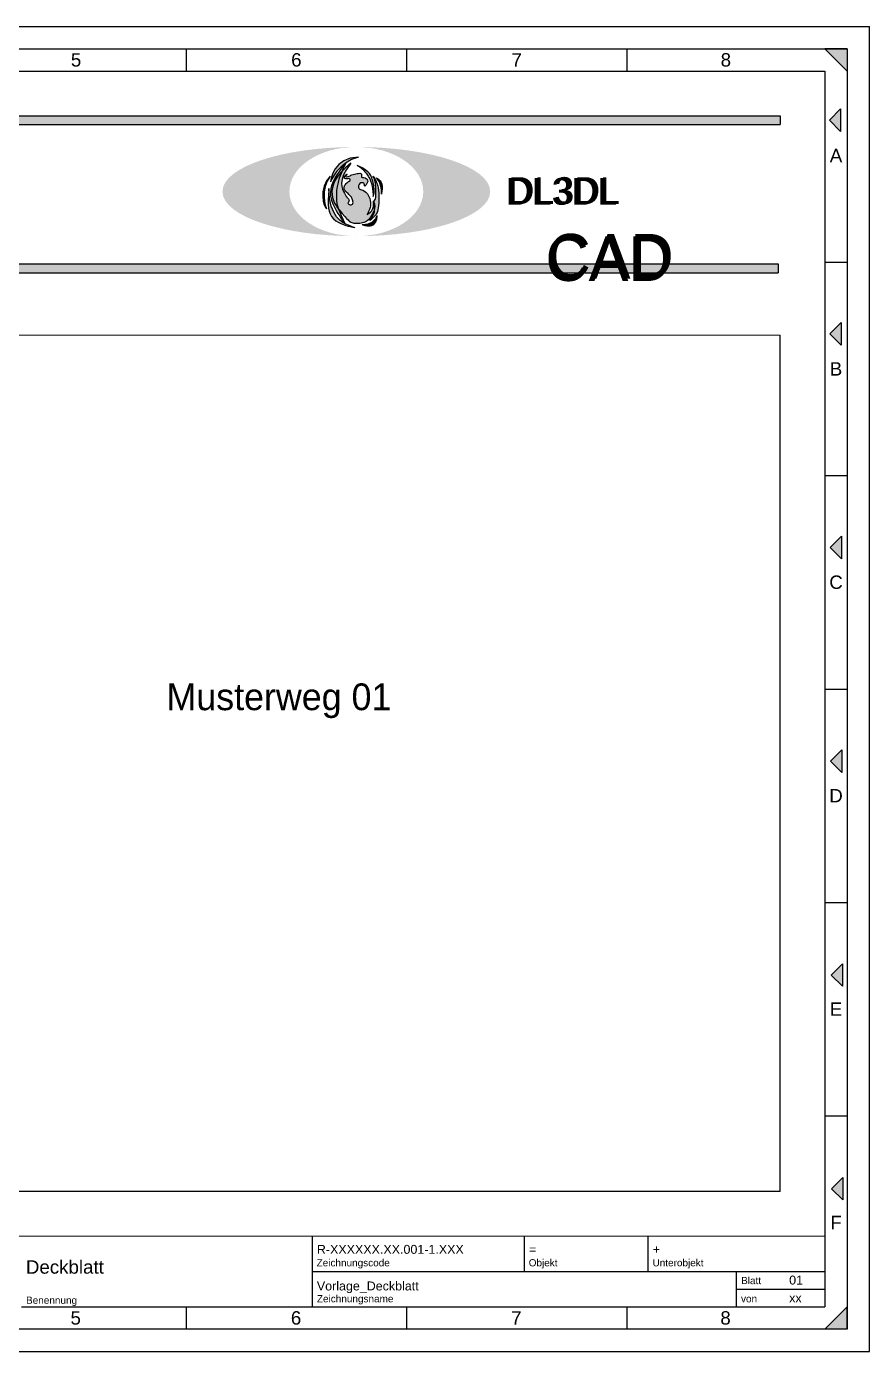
# Model space of a CAD drawing. Header units: millimetres. Extents: x 0 to 420, y 0 to 297.
# Drawn here: x 231.1 to 420, y 0 to 297 of the extents above; entities that cross this region are included whole.
import ezdxf

# ---------------------------------------------------------------- set-up
doc = ezdxf.new("R2010")
doc.units = ezdxf.units.MM
for name, color, linetype, true_color in [('Blatt beschnitten', 2, 'Continuous', 0xffff00), ('Deckblatt Text', 134, 'Continuous', 0x008080), ('Einpassen', 1, 'Continuous', 0xff0000), ('Kopf', 30, 'Continuous', 0xff7f00), ('Logo', 5, 'Continuous', 0x0000ff), ('Logo Text', 1, 'Continuous', 0xff0000), ('Logo_a', 1, 'Continuous', 0xff0000), ('Logo_b', 30, 'Continuous', 0xff7f00), ('Logo_c', 14, 'Continuous', 0x800000), ('pfoenix', 94, 'Continuous', 0x008000), ('PK Text Vorgabe', 1, 'Continuous', 0xff0000), ('Plankopf_elt', 5, 'Continuous', 0x0000ff), ('Rahmen Doppelt', 3, 'Continuous', 0x00ff00), ('Rahmen Raster', 3, 'Continuous', 0x00ff00), ('Rahmen Raster Text', 3, 'Continuous', 0x00ff00), ('Tabelle', 5, 'Continuous', 0x0000ff)]:
    doc.layers.add(name, color=color, linetype=linetype, true_color=true_color)
doc.layers.add('PK Text ausgefuellt', color=94, linetype='Continuous', lineweight=25, true_color=0x008000)
doc.styles.add('textstyle16', font='')
doc.styles.add('textstyle18', font='')
doc.styles.add('textstyle20', font='')
doc.styles.add('textstyle22', font='')
doc.styles.add('textstyle23', font='')
doc.styles.add('textstyle24', font='')
doc.styles.add('textstyle25', font='')
doc.styles.add('textstyle26', font='')
doc.styles.add('textstyle27', font='')
doc.styles.add('textstyle28', font='')
doc.styles.add('textstyle29', font='')
doc.styles.add('textstyle30', font='')
doc.styles.add('textstyle32', font='')
doc.styles.add('textstyle34', font='')
doc.styles.add('textstyle42', font='')
doc.styles.add('textstyle55', font='')
doc.styles.add('textstyle56', font='')
doc.styles.add('textstyle57', font='')
doc.styles.add('textstyle58', font='')
doc.styles.add('textstyle59', font='')
doc.styles.add('textstyle60', font='')
doc.styles.add('textstyle61', font='')
doc.styles.add('textstyle62', font='')
doc.styles.add('textstyle63', font='')
doc.styles.add('textstyle64', font='')
doc.styles.add('textstyle65', font='')
doc.styles.add('textstyle66', font='')
doc.styles.add('textstyle67', font='')
doc.styles.add('textstyle68', font='')
doc.styles.add('textstyle70', font='')
doc.styles.add('textstyle72', font='')
doc.styles.add('textstyle74', font='')
doc.styles.add('textstyle81', font='')
doc.styles.get('textstyle16').set_extended_font_data('Liberation Sans')
doc.styles.get('textstyle18').set_extended_font_data('Liberation Sans')
doc.styles.get('textstyle20').set_extended_font_data('Liberation Sans')
doc.styles.get('textstyle22').set_extended_font_data('Liberation Sans')
doc.styles.get('textstyle23').set_extended_font_data('Liberation Sans')
doc.styles.get('textstyle24').set_extended_font_data('Liberation Sans')
doc.styles.get('textstyle25').set_extended_font_data('Liberation Sans')
doc.styles.get('textstyle26').set_extended_font_data('Liberation Sans')
doc.styles.get('textstyle27').set_extended_font_data('Liberation Sans')
doc.styles.get('textstyle28').set_extended_font_data('Liberation Sans')
doc.styles.get('textstyle29').set_extended_font_data('Liberation Sans')
doc.styles.get('textstyle30').set_extended_font_data('Liberation Sans')
doc.styles.get('textstyle32').set_extended_font_data('Liberation Sans')
doc.styles.get('textstyle34').set_extended_font_data('Liberation Sans')
doc.styles.get('textstyle42').set_extended_font_data('Liberation Sans')
doc.styles.get('textstyle55').set_extended_font_data('Liberation Sans')
doc.styles.get('textstyle56').set_extended_font_data('Liberation Sans')
doc.styles.get('textstyle57').set_extended_font_data('Liberation Sans')
doc.styles.get('textstyle58').set_extended_font_data('Liberation Sans')
doc.styles.get('textstyle59').set_extended_font_data('Liberation Sans')
doc.styles.get('textstyle60').set_extended_font_data('Liberation Sans')
doc.styles.get('textstyle61').set_extended_font_data('Liberation Sans')
doc.styles.get('textstyle62').set_extended_font_data('Liberation Sans')
doc.styles.get('textstyle63').set_extended_font_data('Liberation Sans')
doc.styles.get('textstyle64').set_extended_font_data('Liberation Sans')
doc.styles.get('textstyle65').set_extended_font_data('Liberation Sans')
doc.styles.get('textstyle66').set_extended_font_data('Liberation Sans')
doc.styles.get('textstyle67').set_extended_font_data('Liberation Sans')
doc.styles.get('textstyle68').set_extended_font_data('URW Chancery L')
doc.styles.get('textstyle70').set_extended_font_data('URW Chancery L')
doc.styles.get('textstyle72').set_extended_font_data('URW Chancery L')
doc.styles.get('textstyle74').set_extended_font_data('URW Chancery L')
doc.styles.get('textstyle81').set_extended_font_data('FreeMono')

msp = doc.modelspace()

# ---------------------------------------------------------------- hatches: boundary and pattern name
at = {"layer": 'Einpassen'}
for points in [[(413.53, 278.53), (411, 276), (413.53, 273.47)], [(413.63, 230.63), (411.1, 228.1), (413.63, 225.56)], [(413.73, 182.73), (411.19, 180.2), (413.73, 177.66)], [(413.82, 134.83), (411.29, 132.3), (413.82, 129.76)], [(413.92, 86.93), (411.39, 84.39), (413.92, 81.86)], [(414.02, 39.03), (411.48, 36.49), (414.02, 33.96)]]:
    msp.add_hatch(color=256, dxfattribs=at).paths.add_polyline_path(points)
at = {"layer": 'Kopf'}
for points in [[(400, 277), (400, 275), (35, 275), (35, 277)], [(399.53, 243.82), (399.53, 241.82), (34.53, 241.82), (34.53, 243.82)]]:
    msp.add_hatch(color=256, dxfattribs=at).paths.add_polyline_path(points)
at = {"layer": 'Logo_a'}
h = msp.add_hatch(color=256, dxfattribs=at)
edge = h.paths.add_edge_path()
edge.add_ellipse((305, 260), major_axis=(25, 0), ratio=0.4, start_angle=0, end_angle=360)
edge = h.paths.add_edge_path()
edge.add_ellipse((305, 260), major_axis=(20, 0), ratio=0.5, start_angle=0, end_angle=360)
at = {"layer": 'Logo_b'}
h = msp.add_hatch(color=256, dxfattribs=at)
edge = h.paths.add_edge_path()
edge.add_ellipse((305, 260), major_axis=(20, 0), ratio=0.5, start_angle=0, end_angle=360)
edge = h.paths.add_edge_path()
edge.add_ellipse((305, 260), major_axis=(15, 0), ratio=0.666667, start_angle=0, end_angle=360)
at = {"layer": 'Logo_c'}
h = msp.add_hatch(color=256, dxfattribs=at)
edge = h.paths.add_edge_path()
edge.add_ellipse((305, 260), major_axis=(25, 0), ratio=0.4, start_angle=0, end_angle=360)
edge = h.paths.add_edge_path()
edge.add_ellipse((305, 260), major_axis=(30, 0), ratio=0.333333, start_angle=0, end_angle=360)
at = {"layer": 'pfoenix'}
h = msp.add_hatch(color=256, dxfattribs=at)
edge = h.paths.add_edge_path()
edge.add_spline(control_points=[(305.51, 267.72), (300.91, 266.61), (299.22, 262.21), (299.22, 262.21)], knot_values=[0, 0, 0, 0, 1, 1, 1, 1], degree=3, periodic=0)
edge.add_spline(control_points=[(299.22, 262.21), (299.27, 262.53), (299.89, 267.7), (305.51, 267.72)], knot_values=[0, 0, 0, 0, 1, 1, 1, 1], degree=3, periodic=0)
h = msp.add_hatch(color=256, dxfattribs=at)
edge = h.paths.add_edge_path()
edge.add_spline(control_points=[(302.91, 258.68), (303.61, 258.24), (303.12, 257.43), (303.12, 257.43), (303.12, 257.43), (303.29, 257.01), (304.38, 257), (304.21, 258.01), (304, 258.68), (303.11, 259.58), (302.39, 260.18), (302.13, 260.99), (302.66, 261.83), (303.53, 262.39), (303.68, 262.62), (303.55, 262.91), (303.06, 262.9), (302.62, 262.78), (302.25, 262.98), (302.34, 263.59), (302.91, 263.88), (302.92, 263.9), (302.92, 263.88), (302.77, 263.62), (302.52, 263.43), (302.73, 263.25), (303.39, 263.43), (304.17, 263.85), (305.57, 264.14), (306.08, 264.09), (306.15, 263.95), (306.22, 263.5), (306.05, 263.13), (306.73, 263.2), (307.21, 262.99), (307.6, 262.59), (307.52, 261.93), (307.06, 261.34), (306.87, 261.2), (306.87, 261.2), (306.82, 261.54), (306.71, 261.9), (306.3, 261.99), (305.73, 261.89), (305.47, 261.34), (305.5, 260.65), (306.01, 260.44), (307.03, 260.09), (307.52, 259.46)], knot_values=[0, 0, 0, 0, 1, 2, 3, 4, 5, 6, 7, 8, 9, 10, 11, 12, 13, 14, 15, 16, 17, 18, 19, 20, 21, 22, 23, 24, 25, 26, 27, 28, 29, 30, 31, 32, 33, 34, 35, 36, 37, 38, 39, 40, 41, 42, 43, 44, 45, 46, 46, 46, 46], degree=3, periodic=0)
edge.add_spline(control_points=[(307.52, 259.46), (307.98, 258.67), (308.3, 257.53), (308.12, 256.44), (307.73, 255.44), (307.36, 254.84), (307.36, 254.84), (308.55, 255.56), (308.88, 256.77), (308.86, 257.71), (308.75, 257.96), (309.1, 257.35), (309.14, 256.24), (308.92, 255.54), (307.95, 253.76), (306.94, 253.1), (305.81, 252.8), (304.45, 252.78), (303.59, 253.2), (303.59, 253.2), (303.59, 253.2)], knot_values=[0, 0, 0, 0, 1, 2, 3, 4, 5, 6, 7, 8, 9, 10, 11, 12, 13, 14, 15, 16, 17, 18, 18, 18, 18], degree=3, periodic=0)
edge.add_spline(control_points=[(303.59, 253.2), (303.59, 253.2), (303.48, 253.14), (296.8, 260.82), (303.73, 266.36)], knot_values=[0, 0, 0, 0, 1, 2, 2, 2, 2], degree=3, periodic=0)
edge.add_spline(control_points=[(303.73, 266.36), (300.68, 262.41), (302.91, 258.68), (302.91, 258.68), (302.91, 258.68), (302.91, 258.68), (302.91, 258.68)], knot_values=[0, 0, 0, 0, 1, 2, 3, 4, 4, 4, 4], degree=3, periodic=0)
h = msp.add_hatch(color=256, dxfattribs=at)
edge = h.paths.add_edge_path()
edge.add_spline(control_points=[(302.7, 266.48), (299.27, 259.8), (302.47, 252.84), (302.45, 252.81), (302.45, 252.81), (297.49, 259.89), (302.7, 266.48), (302.7, 266.48), (302.7, 266.48)], knot_values=[0, 0, 0, 0, 1, 2, 3, 4, 5, 6, 6, 6, 6], degree=3, periodic=0)
h = msp.add_hatch(color=256, dxfattribs=at)
edge = h.paths.add_edge_path()
edge.add_spline(control_points=[(308.55, 261.16), (308.65, 260.6), (308.71, 260.16), (308.76, 259.46), (308.78, 258.93), (308.77, 258.93), (308.77, 258.93), (309.01, 259.66), (309.01, 260.53), (308.83, 262.07), (308.34, 263.48), (307.92, 264.18), (306.75, 265.14), (305.19, 265.84), (305.19, 265.84), (305.19, 265.84)], knot_values=[0, 0, 0, 0, 1, 2, 3, 4, 5, 6, 7, 8, 9, 10, 11, 12, 13, 13, 13, 13], degree=3, periodic=0)
edge.add_spline(control_points=[(305.19, 265.84), (306.13, 265.35), (306.66, 264.81), (307.22, 264.1), (307.78, 263.36), (308.31, 262.17), (308.55, 261.16)], knot_values=[0, 0, 0, 0, 1, 2, 3, 4, 4, 4, 4], degree=3, periodic=0)
h = msp.add_hatch(color=256, dxfattribs=at)
edge = h.paths.add_edge_path()
edge.add_spline(control_points=[(299.15, 263.45), (296.38, 260.82), (297.72, 256.4), (298.32, 256.11)], knot_values=[0, 0, 0, 0, 1, 1, 1, 1], degree=3, periodic=0)
edge.add_spline(control_points=[(298.32, 256.11), (298.14, 256.26), (296.8, 260.68), (299.15, 263.45)], knot_values=[0, 0, 0, 0, 1, 1, 1, 1], degree=3, periodic=0)
h = msp.add_hatch(color=256, dxfattribs=at)
edge = h.paths.add_edge_path()
edge.add_spline(control_points=[(310.05, 257.44), (310, 256.56), (309.73, 255.38), (309.36, 254.73), (308.54, 253.96), (308.06, 253.5), (308.06, 253.5), (308.4, 254.09), (308.85, 254.83), (309.12, 255.55), (309.14, 256.24), (308.83, 257.82)], knot_values=[0, 0, 0, 0, 1, 2, 3, 4, 5, 6, 7, 8, 9, 9, 9, 9], degree=3, periodic=0)
edge.add_spline(control_points=[(308.83, 257.82), (309.27, 258.05), (309.36, 258.53), (309.41, 259.99), (309.33, 261.3), (309.29, 262.01), (308.84, 263.42), (308.57, 263.6), (309.36, 262.6), (309.61, 261.91), (309.88, 260.93), (310.01, 259.97), (310.08, 258.66), (310.05, 257.44)], knot_values=[0, 0, 0, 0, 1, 2, 3, 4, 5, 6, 7, 8, 9, 10, 11, 11, 11, 11], degree=3, periodic=0)
h = msp.add_hatch(color=256, dxfattribs=at)
edge = h.paths.add_edge_path()
edge.add_spline(control_points=[(310.66, 259.43), (310.64, 260.35), (310.52, 260.96), (310.38, 261.65), (310.1, 262.2), (309.49, 263.08), (309.49, 263.08), (309.49, 263.08)], knot_values=[0, 0, 0, 0, 1, 2, 3, 4, 5, 5, 5, 5], degree=3, periodic=0)
edge.add_spline(control_points=[(309.49, 263.08), (310.94, 262.36), (310.66, 259.43), (310.66, 259.43), (310.66, 259.43)], knot_values=[0, 0, 0, 0, 1, 2, 2, 2, 2], degree=3, periodic=0)
h = msp.add_hatch(color=256, dxfattribs=at)
edge = h.paths.add_edge_path()
edge.add_spline(control_points=[(298.83, 260.68), (299, 254.14), (304.69, 251.89), (304.69, 251.89), (304.69, 251.89), (298.3, 253.47), (298.88, 260.61), (298.88, 260.61), (298.83, 260.68)], knot_values=[0, 0, 0, 0, 1, 2, 3, 4, 5, 6, 6, 6, 6], degree=3, periodic=0)
h = msp.add_hatch(color=256, dxfattribs=at)
edge = h.paths.add_edge_path()
edge.add_spline(control_points=[(306.5, 252.5), (307.12, 252.25), (308.15, 252.23), (308.72, 252.39), (309.22, 252.95), (309.54, 253.74), (309.58, 254.32), (309.64, 254.59), (309.64, 254.59), (309.64, 254.59), (309.44, 254.06), (309.27, 253.89), (308.86, 253.38), (308.41, 253.07), (307.99, 252.89), (307.34, 252.69), (306.72, 252.65), (306.5, 252.64), (306.27, 252.66), (306.27, 252.64), (306.27, 252.64), (306.4, 252.55), (306.5, 252.5), (306.5, 252.5), (306.5, 252.5)], knot_values=[0, 0, 0, 0, 1, 2, 3, 4, 5, 6, 7, 8, 9, 10, 11, 12, 13, 14, 15, 16, 17, 18, 19, 20, 21, 22, 22, 22, 22], degree=3, periodic=0)
at = {"layer": 'Rahmen Raster Text'}
for points in [[(415, 292), (410, 292), (415, 287)], [(415, 5), (415, 10), (410, 5)], [(415, 5), (415, 10), (410, 5)]]:
    msp.add_hatch(color=256, dxfattribs=at).paths.add_polyline_path(points)

# ---------------------------------------------------------------- linework, layer by layer
at = {"layer": 'Blatt beschnitten'}
for p, q in [((0, 297), (420, 297)), ((420, 0), (420, 297)), ((0, 0), (420, 0))]:
    msp.add_line(p, q, dxfattribs=at)
at = {"layer": 'Einpassen'}
for p, q in [((413.53, 278.53), (411, 276)), ((413.53, 278.53), (413.53, 273.47)), ((411, 276), (413.53, 273.47)), ((413.63, 230.63), (411.1, 228.1)), ((413.63, 230.63), (413.63, 225.56)), ((411.1, 228.1), (413.63, 225.56)), ((413.73, 182.73), (411.19, 180.2)), ((413.73, 182.73), (413.73, 177.66)), ((411.19, 180.2), (413.73, 177.66)), ((413.82, 134.83), (411.29, 132.3)), ((413.82, 134.83), (413.82, 129.76)), ((411.29, 132.3), (413.82, 129.76)), ((413.92, 86.93), (411.39, 84.39)), ((413.92, 86.93), (413.92, 81.86)), ((411.39, 84.39), (413.92, 81.86)), ((414.02, 39.03), (411.48, 36.49)), ((414.02, 39.03), (414.02, 33.96)), ((411.48, 36.49), (414.02, 33.96))]:
    msp.add_line(p, q, dxfattribs=at)
at = {"layer": 'Kopf'}
for p, q in [((35, 277), (400, 277)), ((400, 277), (400, 275)), ((35, 275), (400, 275)), ((34.53, 243.82), (399.53, 243.82)), ((399.53, 243.82), (399.53, 241.82)), ((34.53, 241.82), (399.53, 241.82))]:
    msp.add_line(p, q, dxfattribs=at)
at = {"layer": 'pfoenix'}
for points in [[(305.51, 267.72), (299.89, 267.7), (299.27, 262.53), (299.22, 262.21)], [(305.51, 267.72), (300.91, 266.61), (299.22, 262.21), (299.22, 262.21)], [(303.73, 266.36), (296.8, 260.82), (303.48, 253.14), (303.59, 253.2), (303.59, 253.2)], [(302.7, 266.48), (299.27, 259.8), (302.47, 252.84), (302.45, 252.81), (302.45, 252.81), (297.49, 259.89), (302.7, 266.48), (302.7, 266.48), (302.7, 266.48)], [(303.73, 266.36), (300.68, 262.41), (302.91, 258.68), (302.91, 258.68), (302.91, 258.68), (302.91, 258.68), (302.91, 258.68)], [(305.19, 265.84), (306.13, 265.35), (306.66, 264.81), (307.22, 264.1), (307.78, 263.36), (308.31, 262.17), (308.55, 261.16)], [(308.55, 261.16), (308.65, 260.6), (308.71, 260.16), (308.76, 259.46), (308.78, 258.93), (308.77, 258.93), (308.77, 258.93), (309.01, 259.66), (309.01, 260.53), (308.83, 262.07), (308.34, 263.48), (307.92, 264.18), (306.75, 265.14), (305.19, 265.84), (305.19, 265.84), (305.19, 265.84)], [(299.15, 263.45), (296.38, 260.82), (297.72, 256.4), (298.32, 256.11)], [(299.15, 263.45), (296.8, 260.68), (298.14, 256.26), (298.32, 256.11)], [(302.91, 258.68), (303.61, 258.24), (303.12, 257.43), (303.12, 257.43), (303.12, 257.43), (303.29, 257.01), (304.38, 257), (304.21, 258.01), (304, 258.68), (303.11, 259.58), (302.39, 260.18), (302.13, 260.99), (302.66, 261.83), (303.53, 262.39), (303.68, 262.62), (303.55, 262.91), (303.06, 262.9), (302.62, 262.78), (302.25, 262.98), (302.34, 263.59), (302.91, 263.88), (302.92, 263.9), (302.92, 263.88), (302.77, 263.62), (302.52, 263.43), (302.73, 263.25), (303.39, 263.43), (304.17, 263.85), (305.57, 264.14), (306.08, 264.09), (306.15, 263.95), (306.22, 263.5), (306.05, 263.13), (306.73, 263.2), (307.21, 262.99), (307.6, 262.59), (307.52, 261.93), (307.06, 261.34), (306.87, 261.2), (306.87, 261.2), (306.82, 261.54), (306.71, 261.9), (306.3, 261.99), (305.73, 261.89), (305.47, 261.34), (305.5, 260.65), (306.01, 260.44), (307.03, 260.09), (307.52, 259.46)], [(308.83, 257.82), (309.27, 258.05), (309.36, 258.53), (309.41, 259.99), (309.33, 261.3), (309.29, 262.01), (308.84, 263.42), (308.57, 263.6), (309.36, 262.6), (309.61, 261.91), (309.88, 260.93), (310.01, 259.97), (310.08, 258.66), (310.05, 257.44)], [(309.49, 263.08), (310.94, 262.36), (310.66, 259.43), (310.66, 259.43), (310.66, 259.43)], [(310.66, 259.43), (310.64, 260.35), (310.52, 260.96), (310.38, 261.65), (310.1, 262.2), (309.49, 263.08), (309.49, 263.08), (309.49, 263.08)], [(298.83, 260.68), (299, 254.14), (304.69, 251.89), (304.69, 251.89), (304.69, 251.89), (298.3, 253.47), (298.88, 260.61), (298.88, 260.61), (298.83, 260.68)], [(307.52, 259.46), (307.98, 258.67), (308.3, 257.53), (308.12, 256.44), (307.73, 255.44), (307.36, 254.84), (307.36, 254.84), (308.55, 255.56), (308.88, 256.77), (308.86, 257.71), (308.75, 257.96), (309.1, 257.35), (309.14, 256.24), (308.92, 255.54), (307.95, 253.76), (306.94, 253.1), (305.81, 252.8), (304.45, 252.78), (303.59, 253.2), (303.59, 253.2), (303.59, 253.2)], [(310.05, 257.44), (310, 256.56), (309.73, 255.38), (309.36, 254.73), (308.54, 253.96), (308.06, 253.5), (308.06, 253.5), (308.4, 254.09), (308.85, 254.83), (309.12, 255.55), (309.14, 256.24), (308.83, 257.82)], [(306.5, 252.5), (307.12, 252.25), (308.15, 252.23), (308.72, 252.39), (309.22, 252.95), (309.54, 253.74), (309.58, 254.32), (309.64, 254.59), (309.64, 254.59), (309.64, 254.59), (309.44, 254.06), (309.27, 253.89), (308.86, 253.38), (308.41, 253.07), (307.99, 252.89), (307.34, 252.69), (306.72, 252.65), (306.5, 252.64), (306.27, 252.66), (306.27, 252.64), (306.27, 252.64), (306.4, 252.55), (306.5, 252.5), (306.5, 252.5), (306.5, 252.5)]]:
    msp.add_open_spline(points, degree=3, dxfattribs=at)
at = {"layer": 'Plankopf_elt'}
for p, q in [((25, 25.96), (410, 25.84)), ((295.16, 21.88), (295.16, 25.84)), ((342.68, 17.92), (342.68, 25.84)), ((370.4, 17.92), (370.4, 25.84)), ((410, 25.84), (410, 10)), ((295.16, 17.92), (295.16, 21.88)), ((295.16, 13.96), (295.16, 17.92)), ((295.16, 17.92), (410, 17.92)), ((390.2, 13.96), (390.2, 17.92)), ((295.16, 10), (295.16, 13.96)), ((390.2, 10), (390.2, 13.96)), ((390.2, 13.96), (410, 13.96)), ((229.95, 10), (295.16, 10)), ((295.16, 10), (390.2, 10)), ((390.2, 10), (410, 10))]:
    msp.add_line(p, q, dxfattribs=at)
at = {"layer": 'Rahmen Doppelt'}
for p, q in [((20, 292), (415, 292)), ((415, 292), (415, 5)), ((25, 287), (410, 287)), ((410, 287), (410, 25.84)), ((415, 5), (20, 5))]:
    msp.add_line(p, q, dxfattribs=at)
at = {"layer": 'Rahmen Raster'}
for p, q in [((266.88, 292), (266.88, 287)), ((316.25, 292), (316.25, 287)), ((365.62, 292), (365.62, 287)), ((410, 244.17), (415, 244.17)), ((410, 196.33), (415, 196.33)), ((410, 148.5), (415, 148.5)), ((410, 100.67), (415, 100.67)), ((410, 52.83), (415, 52.83)), ((266.88, 10), (266.88, 5)), ((316.25, 10), (316.25, 5)), ((365.62, 10), (365.62, 5))]:
    msp.add_line(p, q, dxfattribs=at)
at = {"layer": 'Rahmen Raster Text'}
for p, q in [((415, 292), (410, 292)), ((415, 287), (410, 292)), ((415, 292), (415, 287)), ((410, 5), (415, 10)), ((410, 5), (415, 10)), ((415, 5), (415, 10)), ((415, 5), (415, 10)), ((415, 5), (410, 5)), ((415, 5), (410, 5))]:
    msp.add_line(p, q, dxfattribs=at)
at = {"layer": 'Tabelle'}
for p, q in [((34.99, 227.96), (400, 227.84)), ((34.99, 227.96), (400, 227.84)), ((400, 35.84), (400, 227.84)), ((400, 35.84), (34.99, 35.96))]:
    msp.add_line(p, q, dxfattribs=at)

# ---------------------------------------------------------------- texts
at = {"layer": 'Deckblatt Text', "insert": (262.46, 145.85), "char_height": 6, "attachment_point": 4, "style": 'textstyle81'}
msp.add_mtext('Musterweg 01', dxfattribs=at)
at = {"layer": 'Logo', "attachment_point": 5}
for s, insert, char_height, style in [('DL3DL\\P', (351, 260), 6, 'textstyle70'), ('CAD\\P', (361.51, 244.89), 10, 'textstyle72')]:
    msp.add_mtext(s, dxfattribs=dict(at, insert=insert, char_height=char_height, style=style))
at = {"layer": 'Logo Text', "attachment_point": 5}
for s, insert, char_height, style in [('DL3DL\\P', (351.6, 260.18), 6, 'textstyle74'), ('CAD\\P', (361.98, 245.44), 10, 'textstyle68')]:
    msp.add_mtext(s, dxfattribs=dict(at, insert=insert, char_height=char_height, style=style))
at = {"layer": 'PK Text ausgefuellt', "attachment_point": 4}
for s, insert, char_height, style in [('R-XXXXXX.XX.001-1.XXX', (296.16, 22.88), 2, 'textstyle62'), ('=', (343.69, 22.88), 2, 'textstyle56'), ('+', (371.44, 22.88), 2, 'textstyle55'), ('Deckblatt', (230.95, 18.92), 3, 'textstyle59'), ('Vorlage_Deckblatt', (296.15, 14.39), 2, 'textstyle61'), ('01', (402, 16), 2, 'textstyle57'), ('xx', (402, 12), 2, 'textstyle58')]:
    msp.add_mtext(s, dxfattribs=dict(at, insert=insert, char_height=char_height, style=style))
at = {"layer": 'PK Text Vorgabe', "char_height": 1.6, "attachment_point": 1}
for s, insert, style in [('Zeichnungscode', (296.1, 20.69), 'textstyle64'), ('Objekt', (343.63, 20.69), 'textstyle63'), ('Unterobjekt', (371.38, 20.69), 'textstyle66'), ('Blatt', (391.23, 16.7), 'textstyle65'), ('Benennung', (230.98, 12.29), 'textstyle42'), ('Zeichnungsname', (296.17, 12.63), 'textstyle67'), ('von', (391.21, 12.63), 'textstyle60')]:
    msp.add_mtext(s, dxfattribs=dict(at, insert=insert, style=style))
at = {"layer": 'Rahmen Raster Text', "char_height": 3, "attachment_point": 5}
for s, insert, style in [('6', (291.56, 289.5), 'textstyle29'), ('8', (387.81, 289.5), 'textstyle26'), ('5', (242.19, 289.5), 'textstyle27'), ('7', (340.94, 289.5), 'textstyle23'), ('A', (412.5, 268.08), 'textstyle20'), ('B', (412.5, 220.25), 'textstyle22'), ('C', (412.5, 172.42), 'textstyle16'), ('D', (412.5, 124.58), 'textstyle18'), ('E', (412.5, 76.75), 'textstyle32'), ('F', (412.5, 28.92), 'textstyle34'), ('5', (242.11, 7.51), 'textstyle28'), ('6', (291.49, 7.51), 'textstyle30'), ('7', (340.86, 7.51), 'textstyle24'), ('8', (387.74, 7.51), 'textstyle25')]:
    msp.add_mtext(s, dxfattribs=dict(at, insert=insert, style=style))

doc.saveas('drawing.dxf')
